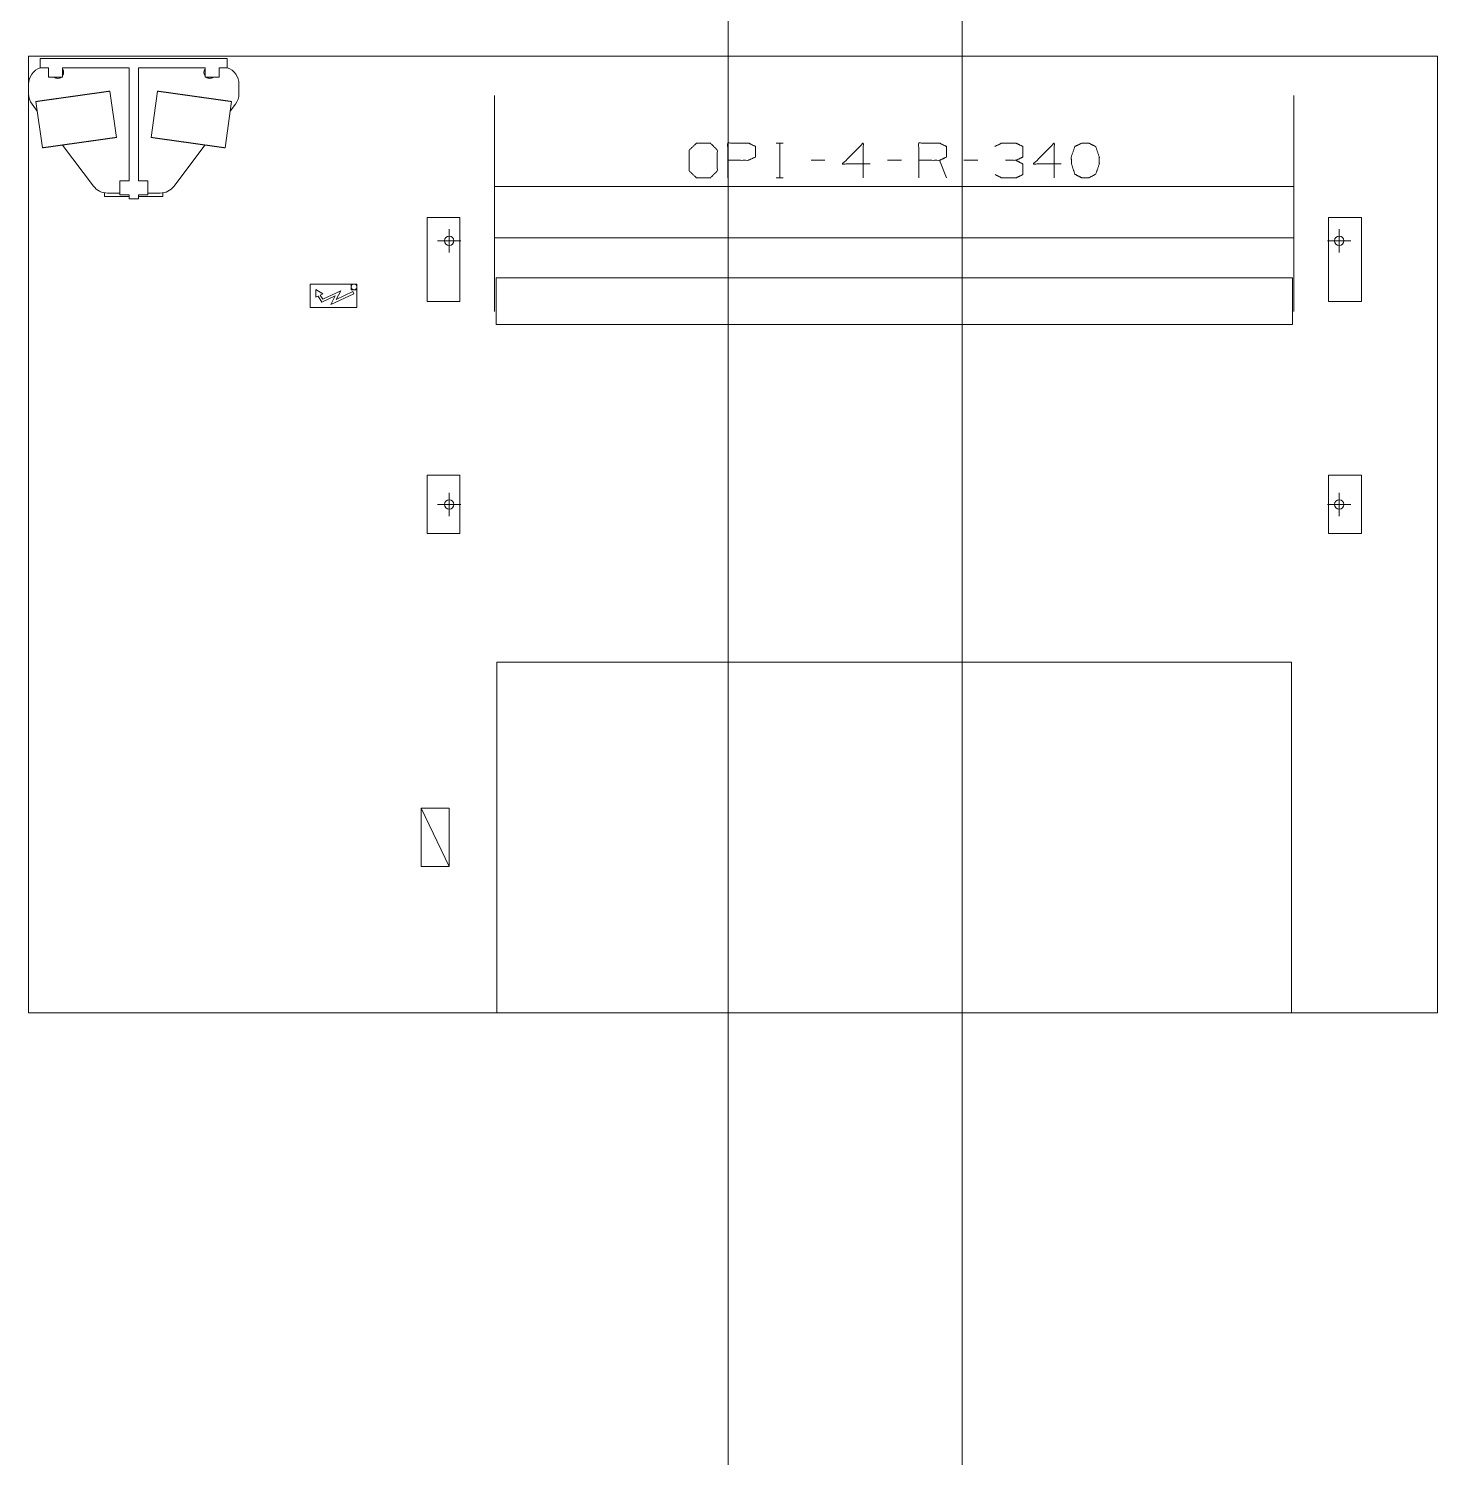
# Model space of a CAD drawing. Header units: millimetres. Extents: x 3056 to 110866, y 16649 to 58349.
# Drawn here: x 31762 to 37790, y 37446 to 43560 of the extents above; entities that cross this region are included whole.
import ezdxf

# ---------------------------------------------------------------- set-up
doc = ezdxf.new("R2010")
doc.units = ezdxf.units.MM
doc.layers.add('1', color=7, linetype='Continuous', true_color=0xffffff)

msp = doc.modelspace()

# ---------------------------------------------------------------- linework, layer by layer
at = {"layer": '1', "color": 143, "linetype": 'Continuous', "lineweight": 13}
for p, q in [((35756.5, 17862.6), (35756.5, 54613.3)), ((34756.5, 52663.3), (34756.5, 17862.6))]:
    msp.add_line(p, q, dxfattribs=at)
at = {"layer": '1', "color": 4, "linetype": 'Continuous', "lineweight": 13}
for p, q in [((31762.5, 39349.3), (31762.5, 43442.3)), ((31762.5, 39349.3), (31762.5, 43442.3)), ((31762.5, 43442.3), (37790.5, 43442.3)), ((31762.5, 43442.3), (37790.5, 43442.3)), ((32612.5, 43432.3), (31812.5, 43432.3)), ((31812.5, 43432.3), (31812.5, 43392.3)), ((32612.5, 43432.3), (32612.5, 43392.3)), ((37790.5, 43442.3), (37790.5, 39349.3)), ((37790.5, 43442.3), (37790.5, 39349.3)), ((31812.5, 43392.3), (31847.5, 43392.3)), ((31847.5, 43392.3), (31847.5, 43352.3)), ((31907.5, 43352.3), (31847.5, 43352.3)), ((31907.5, 43392.3), (32192.5, 43392.3)), ((31907.5, 43392.3), (31907.5, 43352.3)), ((32192.5, 43392.3), (32192.5, 42909.3)), ((32232.5, 43392.3), (32517.5, 43392.3)), ((32232.5, 43392.3), (32232.5, 42909.3)), ((32517.5, 43392.3), (32517.5, 43352.3)), ((32577.5, 43352.3), (32517.5, 43352.3)), ((32577.5, 43392.3), (32612.5, 43392.3)), ((32577.5, 43392.3), (32577.5, 43352.3)), ((32138.6, 43094.5), (32110.7, 43292.6)), ((32314.2, 43292.6), (32286.4, 43094.5)), ((32662.5, 43322.3), (32662.5, 43281.3)), ((31777.5, 43236.3), (31799.7, 43206.7)), ((31793.8, 43248.1), (31821.7, 43050)), ((32603.3, 43050), (32631.1, 43248.1)), ((32625.3, 43206.7), (32647.5, 43236.3)), ((31908.1, 43062.1), (32040, 42886.3)), ((32385, 42886.3), (32516.9, 43062.1)), ((34961.3, 43070), (34991, 43070)), ((34976.9, 43070), (34976.9, 42921.5)), ((35170.1, 42996.5), (35110.7, 42996.5)), ((35496.9, 42996.5), (35437.6, 42996.5)), ((35690.1, 42921.5), (35660.4, 42996.5)), ((35823.8, 42996.5), (35764.4, 42996.5)), ((34961.3, 42921.5), (34991, 42921.5)), ((32192.5, 42909.3), (32152.5, 42909.3)), ((32152.5, 42909.3), (32152.5, 42849.3)), ((32232.5, 42909.3), (32272.5, 42909.3)), ((32272.5, 42909.3), (32272.5, 42849.3)), ((37176.4, 42884), (33756.5, 42884)), ((32087.5, 42857.3), (32087.5, 42841.3)), ((32087.5, 42841.3), (32192.5, 42841.3)), ((32152.5, 42856.3), (32100, 42856.3)), ((32192.5, 42849.3), (32152.5, 42849.3)), ((32192.5, 42849.3), (32192.5, 42831.3)), ((32232.5, 42831.3), (32192.5, 42831.3)), ((32232.5, 42849.3), (32232.5, 42831.3)), ((32232.5, 42849.3), (32272.5, 42849.3)), ((32232.5, 42841.3), (32337.5, 42841.3)), ((32325, 42856.3), (32272.5, 42856.3)), ((32337.5, 42857.3), (32337.5, 42841.3)), ((33467.5, 42392.3), (33467.5, 42752.3)), ((33467.5, 42752.3), (33608, 42752.3)), ((33608, 42752.3), (33608, 42392.3)), ((37325, 42392.3), (37325, 42752.3)), ((37325, 42752.3), (37465, 42752.3)), ((37465, 42752.3), (37465, 42392.3)), ((33562.5, 42702.3), (33562.5, 42602.3)), ((37370.5, 42702.3), (37370.5, 42602.3)), ((33512.5, 42652.3), (33612.5, 42652.3)), ((33756.5, 42664.9), (37176.4, 42664.9)), ((37320.5, 42652.3), (37420.5, 42652.3)), ((33762.5, 42294.3), (33762.5, 42494.3)), ((33762.5, 42494.3), (37170.5, 42494.3)), ((37170.5, 42494.3), (37170.5, 42294.3)), ((32967.5, 42467.3), (33167.5, 42467.3)), ((32967.5, 42367.3), (32967.5, 42467.3)), ((33021.6, 42425.1), (32990.9, 42444.3)), ((32990.9, 42410.8), (32990.9, 42444.3)), ((33020.9, 42401.9), (33097.8, 42438)), ((33078.4, 42401.4), (33097.8, 42438)), ((33149.6, 42434.8), (33078.4, 42401.4)), ((33142.5, 42442.3), (33142.5, 42467.3)), ((33167.5, 42442.3), (33142.5, 42442.3)), ((33154.3, 42425.9), (33149.6, 42434.8)), ((33167.5, 42467.3), (33167.5, 42367.3)), ((32990.9, 42410.8), (33001.5, 42415.8)), ((33016.8, 42389), (33001.5, 42415.8)), ((33010.6, 42420), (33021.6, 42425.1)), ((33020.9, 42401.9), (33010.6, 42420)), ((33074.9, 42416.2), (33016.8, 42389)), ((33154.3, 42425.9), (33055.5, 42379.6)), ((33055.5, 42379.6), (33074.9, 42416.2)), ((33608, 42392.3), (33467.5, 42392.3)), ((37465, 42392.3), (37325, 42392.3)), ((33167.5, 42367.3), (32967.5, 42367.3)), ((37170.5, 42294.3), (33762.5, 42294.3)), ((33467.5, 41649.3), (33608, 41649.3)), ((33467.5, 41399.3), (33467.5, 41649.3)), ((33608, 41649.3), (33608, 41399.3)), ((37325, 41399.3), (37325, 41649.3)), ((37325, 41649.3), (37465, 41649.3)), ((37465, 41649.3), (37465, 41399.3)), ((33512.5, 41524.3), (33612.5, 41524.3)), ((33562.5, 41574.3), (33562.5, 41474.3)), ((37320.5, 41524.3), (37420.5, 41524.3)), ((37370.5, 41574.3), (37370.5, 41474.3)), ((33608, 41399.3), (33467.5, 41399.3)), ((37465, 41399.3), (37325, 41399.3)), ((37166.5, 40849.3), (33766.5, 40849.3)), ((33442.5, 40224.3), (33562.5, 39974.3)), ((33442.5, 40224.3), (33562.5, 40224.3)), ((33442.5, 39974.3), (33442.5, 40224.3)), ((33562.5, 40224.3), (33562.5, 39974.3)), ((33562.5, 39974.3), (33442.5, 39974.3)), ((37790.5, 39349.3), (31762.5, 39349.3)), ((37790.5, 39349.3), (31762.5, 39349.3))]:
    msp.add_line(p, q, dxfattribs=at)
for centre, radius in [((33562.5, 42652.3), 20), ((37370.5, 42652.3), 20), ((33155, 42454.8), 12.5), ((33562.5, 41524.3), 20), ((37370.5, 41524.3), 20)]:
    msp.add_circle(centre, radius, dxfattribs=at)
for centre, radius, start, end in [((31837.5, 43322.3), 75, 109.47234, 180), ((31887.5, 43372.3), 25, 233.12812, 270), ((31887.5, 43372.3), 25, 270, 306.87188), ((31887.5, 43372.3), 25, 323.13375, 36.87188), ((32537.5, 43372.3), 25, 143.12812, 216.86625), ((32537.5, 43372.3), 25, 233.12812, 270), ((32537.5, 43372.3), 25, 270, 306.87188), ((32587.5, 43322.3), 75, 0, 70.52766), ((31837.5, 43281.3), 75, 180, 216.8699), ((32587.5, 43281.3), 75, 323.1301, 0), ((32100, 42931.3), 75, 216.8699, 270), ((32325, 42931.3), 75, 270, 323.1301)]:
    msp.add_arc(centre, radius, start, end, dxfattribs=at)
for points, knots in [([(32110.7, 43292.6), (32110.7, 43292.6), (32110.6, 43292.6), (32110.5, 43292.6), (32110.3, 43292.5), (32109.8, 43292.5), (32109.5, 43292.4), (32109.1, 43292.4), (32108.2, 43292.2), (32107.1, 43292.1), (32106.5, 43292), (32105.8, 43291.9), (32104.3, 43291.7), (32103.5, 43291.6), (32101.7, 43291.3), (32099.7, 43291), (32098.7, 43290.9), (32096.4, 43290.6), (32095.2, 43290.4), (32094, 43290.2), (32091.4, 43289.9), (32088.6, 43289.5), (32085.6, 43289.1), (32084, 43288.8), (32082.4, 43288.6), (32079.1, 43288.2), (32075.7, 43287.7), (32073.8, 43287.4), (32072, 43287.2), (32068.3, 43286.6), (32066.3, 43286.3), (32064.3, 43286.1), (32060.3, 43285.5), (32056, 43284.9), (32051.7, 43284.3), (32047.2, 43283.7), (32045, 43283.3), (32042.7, 43283), (32038, 43282.4), (32033.1, 43281.7), (32030.7, 43281.3), (32028.2, 43281), (32023.2, 43280.3), (32020.7, 43279.9), (32018.1, 43279.6), (32015.5, 43279.2), (32012.9, 43278.8), (32007.7, 43278.1), (32005, 43277.7), (32002.3, 43277.4), (31999.6, 43277), (31996.9, 43276.6), (31991.5, 43275.8), (31986, 43275.1), (31983.2, 43274.7), (31980.4, 43274.3), (31974.8, 43273.5), (31972, 43273.1), (31966.4, 43272.3), (31963.6, 43271.9), (31957.9, 43271.1), (31952.3, 43270.3), (31949.5, 43269.9), (31946.6, 43269.5), (31941, 43268.7), (31938.2, 43268.3), (31935.4, 43267.9), (31929.7, 43267.2), (31927, 43266.8), (31924.2, 43266.4), (31918.6, 43265.6), (31915.9, 43265.2), (31910.4, 43264.4), (31907.7, 43264.1), (31905, 43263.7), (31899.6, 43262.9), (31896.9, 43262.5), (31894.3, 43262.2), (31889.1, 43261.4), (31886.5, 43261.1), (31883.9, 43260.7), (31881.4, 43260.4), (31878.9, 43260), (31873.9, 43259.3), (31869, 43258.6), (31866.6, 43258.3), (31861.9, 43257.6), (31857.3, 43257), (31855.1, 43256.7), (31850.7, 43256.1), (31848.5, 43255.7), (31846.4, 43255.4), (31844.3, 43255.2), (31840.3, 43254.6), (31838.3, 43254.3), (31834.4, 43253.8), (31832.6, 43253.5), (31828.9, 43253), (31827.2, 43252.7), (31823.8, 43252.3), (31822.1, 43252), (31820.6, 43251.8), (31819, 43251.6), (31816, 43251.2), (31814.6, 43251), (31813.2, 43250.8), (31811.9, 43250.6), (31810.6, 43250.4), (31809.4, 43250.2), (31807, 43249.9), (31805.9, 43249.8), (31803.8, 43249.5), (31802, 43249.2), (31801.1, 43249.1), (31800.3, 43249), (31798.8, 43248.8), (31798.1, 43248.7), (31797.5, 43248.6), (31796.9, 43248.5), (31796.4, 43248.4), (31795.5, 43248.3), (31795.1, 43248.2), (31794.8, 43248.2), (31794.5, 43248.2), (31794.3, 43248.1), (31794, 43248.1), (31793.9, 43248.1), (31793.8, 43248.1)], [0, 0, 0.000159, 0.000317, 0.000802, 0.001278, 0.002864, 0.003983, 0.005094, 0.007949, 0.01143, 0.013485, 0.01553, 0.020256, 0.02292, 0.028556, 0.034793, 0.038066, 0.045188, 0.049037, 0.052894, 0.061161, 0.069994, 0.079379, 0.084339, 0.08929, 0.099735, 0.110681, 0.116408, 0.122128, 0.134059, 0.140255, 0.14645, 0.159291, 0.172576, 0.186268, 0.200363, 0.207602, 0.21484, 0.229686, 0.244866, 0.252622, 0.260379, 0.276193, 0.284242, 0.292299, 0.300481, 0.308663, 0.325271, 0.333687, 0.342103, 0.35062, 0.359136, 0.376353, 0.393719, 0.402471, 0.411229, 0.428845, 0.437697, 0.455447, 0.464331, 0.482158, 0.5, 0.508925, 0.517852, 0.53567, 0.544561, 0.553454, 0.571163, 0.579971, 0.588781, 0.606281, 0.614972, 0.632265, 0.640864, 0.649389, 0.666322, 0.674738, 0.683037, 0.699528, 0.70771, 0.715759, 0.723807, 0.731715, 0.747378, 0.762734, 0.770322, 0.78516, 0.799638, 0.806685, 0.820586, 0.827434, 0.834071, 0.840709, 0.853558, 0.859754, 0.871911, 0.877873, 0.889319, 0.894797, 0.905493, 0.91071, 0.915671, 0.92063, 0.930006, 0.934424, 0.93884, 0.942982, 0.947114, 0.950964, 0.958378, 0.961944, 0.968473, 0.974418, 0.977081, 0.979744, 0.98447, 0.986525, 0.988578, 0.990314, 0.99206, 0.994916, 0.996025, 0.997136, 0.99793, 0.998731, 0.999683, 0.999842, 1, 1]), ([(32631.1, 43248.1), (32631, 43248.1), (32631, 43248.1), (32630.7, 43248.1), (32630.4, 43248.2), (32630.2, 43248.2), (32629.8, 43248.2), (32629.5, 43248.3), (32628.6, 43248.4), (32628, 43248.5), (32627.5, 43248.6), (32626.8, 43248.7), (32626.2, 43248.8), (32624.7, 43249), (32623.8, 43249.1), (32623, 43249.2), (32621.1, 43249.5), (32620.1, 43249.6), (32617.9, 43249.9), (32615.6, 43250.2), (32614.3, 43250.4), (32613, 43250.6), (32611.7, 43250.8), (32610.3, 43251), (32608.9, 43251.2), (32605.9, 43251.6), (32604.4, 43251.8), (32602.8, 43252), (32601.1, 43252.3), (32597.8, 43252.7), (32596, 43253), (32592.4, 43253.5), (32590.5, 43253.8), (32586.6, 43254.3), (32584.7, 43254.6), (32580.6, 43255.2), (32578.5, 43255.4), (32576.4, 43255.7), (32574.2, 43256.1), (32569.8, 43256.7), (32567.6, 43257), (32563, 43257.6), (32558.3, 43258.3), (32555.9, 43258.6), (32551, 43259.3), (32546.1, 43260), (32543.6, 43260.4), (32541, 43260.7), (32538.5, 43261.1), (32535.9, 43261.4), (32530.6, 43262.2), (32528, 43262.5), (32525.4, 43262.9), (32520, 43263.7), (32517.3, 43264.1), (32514.6, 43264.4), (32509.1, 43265.2), (32506.3, 43265.6), (32500.8, 43266.4), (32498, 43266.8), (32495.2, 43267.2), (32489.6, 43267.9), (32486.8, 43268.3), (32483.9, 43268.7), (32478.3, 43269.5), (32475.5, 43269.9), (32469.8, 43270.7), (32467, 43271.1), (32461.3, 43271.9), (32458.5, 43272.3), (32452.9, 43273.1), (32450.1, 43273.5), (32444.5, 43274.3), (32441.7, 43274.7), (32439, 43275.1), (32433.5, 43275.8), (32428, 43276.6), (32425.3, 43277), (32422.6, 43277.4), (32419.9, 43277.7), (32417.3, 43278.1), (32412, 43278.8), (32409.4, 43279.2), (32406.8, 43279.6), (32404.3, 43279.9), (32401.7, 43280.3), (32396.7, 43281), (32394.3, 43281.3), (32391.8, 43281.7), (32387, 43282.4), (32382.3, 43283), (32380, 43283.3), (32377.7, 43283.7), (32373.2, 43284.3), (32368.9, 43284.9), (32364.7, 43285.5), (32360.6, 43286.1), (32358.6, 43286.3), (32356.7, 43286.6), (32352.9, 43287.2), (32351.1, 43287.4), (32349.3, 43287.7), (32345.8, 43288.2), (32342.5, 43288.6), (32340.9, 43288.8), (32339.4, 43289.1), (32336.4, 43289.5), (32333.6, 43289.9), (32331, 43290.2), (32329.7, 43290.4), (32328.5, 43290.6), (32326.3, 43290.9), (32325.2, 43291), (32323.3, 43291.3), (32322.3, 43291.5), (32320.6, 43291.7), (32319.1, 43291.9), (32318.5, 43292), (32317.8, 43292.1), (32316.7, 43292.2), (32315.8, 43292.4), (32315.1, 43292.5), (32314.9, 43292.5), (32314.6, 43292.5), (32314.5, 43292.6), (32314.3, 43292.6), (32314.3, 43292.6), (32314.2, 43292.6)], [0, 0, 0.000158, 0.000317, 0.001269, 0.00207, 0.002864, 0.003975, 0.005084, 0.00794, 0.009686, 0.011422, 0.013475, 0.01553, 0.020248, 0.022919, 0.025582, 0.031519, 0.034792, 0.041622, 0.049036, 0.052886, 0.057018, 0.06116, 0.065576, 0.069994, 0.07937, 0.084329, 0.08929, 0.094507, 0.105203, 0.110673, 0.122119, 0.128089, 0.140246, 0.146442, 0.159291, 0.165929, 0.172566, 0.179414, 0.193306, 0.200354, 0.214832, 0.229678, 0.237266, 0.252614, 0.268276, 0.276193, 0.284241, 0.29229, 0.300472, 0.316963, 0.325262, 0.333678, 0.350611, 0.359128, 0.367735, 0.385028, 0.393711, 0.411219, 0.420029, 0.428837, 0.446546, 0.455439, 0.46433, 0.482148, 0.491075, 0.508917, 0.517842, 0.535669, 0.544553, 0.562295, 0.571155, 0.588771, 0.597529, 0.606281, 0.623647, 0.640864, 0.64938, 0.657897, 0.666313, 0.674729, 0.691337, 0.699519, 0.707701, 0.715758, 0.723807, 0.739621, 0.747378, 0.755134, 0.770314, 0.78516, 0.792398, 0.799637, 0.813732, 0.827424, 0.840709, 0.85355, 0.859745, 0.865941, 0.877872, 0.883592, 0.889319, 0.900265, 0.910702, 0.915661, 0.920621, 0.930006, 0.938831, 0.947106, 0.950963, 0.954812, 0.961934, 0.965207, 0.971436, 0.974408, 0.979744, 0.984462, 0.986515, 0.98857, 0.992051, 0.994906, 0.997128, 0.997929, 0.998722, 0.999198, 0.999675, 0.999833, 1, 1]), ([(33756.5, 43274.5), (33756.5, 43274.4), (33756.5, 43274.1), (33756.5, 43273.8), (33756.5, 43273.2), (33756.5, 43272.4), (33756.5, 43271.4), (33756.5, 43270.2), (33756.5, 43268.7), (33756.5, 43267.1), (33756.5, 43265.3), (33756.5, 43263.3), (33756.5, 43261.1), (33756.5, 43258.6), (33756.5, 43256), (33756.5, 43253.2), (33756.5, 43250.2), (33756.5, 43247), (33756.5, 43243.6), (33756.5, 43240), (33756.5, 43236.2), (33756.5, 43232.3), (33756.5, 43228.1), (33756.5, 43223.8), (33756.5, 43219.3), (33756.5, 43214.6), (33756.5, 43209.7), (33756.5, 43204.6), (33756.5, 43199.4), (33756.5, 43194), (33756.5, 43188.4), (33756.5, 43182.7), (33756.5, 43176.8), (33756.5, 43170.7), (33756.5, 43164.5), (33756.5, 43158.1), (33756.5, 43151.5), (33756.5, 43144.8), (33756.5, 43141.4), (33756.5, 43134.5), (33756.5, 43127.4), (33756.5, 43120.2), (33756.5, 43112.8), (33756.5, 43105.3), (33756.5, 43097.7), (33756.5, 43089.9), (33756.5, 43082), (33756.5, 43078), (33756.5, 43069.9), (33756.5, 43061.7), (33756.5, 43053.4), (33756.5, 43045), (33756.5, 43040.7), (33756.5, 43032.1), (33756.5, 43023.4), (33756.5, 43014.6), (33756.5, 43005.7), (33756.5, 42996.7), (33756.5, 42987.7), (33756.5, 42978.5), (33756.5, 42969.2), (33756.5, 42959.9), (33756.5, 42950.5), (33756.5, 42941), (33756.5, 42931.5), (33756.5, 42921.8), (33756.5, 42912.2), (33756.5, 42902.4), (33756.5, 42892.7), (33756.5, 42882.8), (33756.5, 42873), (33756.5, 42863), (33756.5, 42853.1), (33756.5, 42848.1), (33756.5, 42838.1), (33756.5, 42833.1), (33756.5, 42823.1), (33756.5, 42813), (33756.5, 42802.9), (33756.5, 42792.9), (33756.5, 42782.8), (33756.5, 42772.7), (33756.5, 42762.6), (33756.5, 42752.5), (33756.5, 42742.4), (33756.5, 42732.4), (33756.5, 42722.3), (33756.5, 42712.3), (33756.5, 42702.3), (33756.5, 42692.3), (33756.5, 42682.4), (33756.5, 42672.5), (33756.5, 42662.6), (33756.5, 42652.8), (33756.5, 42643), (33756.5, 42633.3), (33756.5, 42623.7), (33756.5, 42614.1), (33756.5, 42604.6), (33756.5, 42595.1), (33756.5, 42585.7), (33756.5, 42576.4), (33756.5, 42567.2), (33756.5, 42562.6), (33756.5, 42553.5), (33756.5, 42544.5), (33756.5, 42535.6), (33756.5, 42526.8), (33756.5, 42518.1), (33756.5, 42509.5), (33756.5, 42501), (33756.5, 42492.6), (33756.5, 42484.3), (33756.5, 42476.1), (33756.5, 42468.1), (33756.5, 42460.2), (33756.5, 42452.4), (33756.5, 42444.7), (33756.5, 42437.2), (33756.5, 42429.8), (33756.5, 42422.6), (33756.5, 42415.5), (33756.5, 42408.6), (33756.5, 42401.8), (33756.5, 42395.1), (33756.5, 42388.6), (33756.5, 42382.3), (33756.5, 42376.1), (33756.5, 42370.1), (33756.5, 42364.2), (33756.5, 42358.5), (33756.5, 42353), (33756.5, 42350.3)], [0, 0, 0.000109, 0.000441, 0.000716, 0.001377, 0.002256, 0.003358, 0.004678, 0.006215, 0.00797, 0.009943, 0.012133, 0.014538, 0.017157, 0.019989, 0.023032, 0.02629, 0.029754, 0.03343, 0.037309, 0.041395, 0.045686, 0.050175, 0.054868, 0.059758, 0.064842, 0.070121, 0.075592, 0.081255, 0.087104, 0.093136, 0.099352, 0.105747, 0.112321, 0.119068, 0.125988, 0.133077, 0.140331, 0.143999, 0.151497, 0.159155, 0.166968, 0.174935, 0.183049, 0.191308, 0.199711, 0.208254, 0.212594, 0.221337, 0.230212, 0.23921, 0.248335, 0.252927, 0.262228, 0.271644, 0.281169, 0.2908, 0.300531, 0.310362, 0.320288, 0.330302, 0.340403, 0.350583, 0.360844, 0.371176, 0.38158, 0.392047, 0.402574, 0.413158, 0.423794, 0.434478, 0.445205, 0.455973, 0.461375, 0.472191, 0.477605, 0.488464, 0.499343, 0.510239, 0.521147, 0.532063, 0.542982, 0.553901, 0.564815, 0.57572, 0.58661, 0.597484, 0.608331, 0.619153, 0.62994, 0.640693, 0.651406, 0.662074, 0.672692, 0.683256, 0.693763, 0.704207, 0.714585, 0.724894, 0.735126, 0.745278, 0.75535, 0.76533, 0.770277, 0.78012, 0.789868, 0.799513, 0.809053, 0.81848, 0.827799, 0.837, 0.846079, 0.855034, 0.863863, 0.872558, 0.881121, 0.88954, 0.897823, 0.905956, 0.913944, 0.921777, 0.929458, 0.936979, 0.944339, 0.951534, 0.958562, 0.965419, 0.972104, 0.978614, 0.984947, 0.991096, 0.997063, 1, 1]), ([(37176.5, 42774.5), (37176.5, 42784.7), (37176.5, 42794.9), (37176.5, 42805.1), (37176.5, 42815.2), (37176.5, 42825.4), (37176.5, 42835.5), (37176.5, 42845.7), (37176.5, 42855.7), (37176.5, 42865.8), (37176.5, 42875.8), (37176.5, 42885.8), (37176.5, 42895.7), (37176.5, 42905.5), (37176.5, 42915.4), (37176.5, 42925.1), (37176.5, 42930), (37176.5, 42939.6), (37176.5, 42949.2), (37176.5, 42958.7), (37176.5, 42968.2), (37176.5, 42977.5), (37176.5, 42982.2), (37176.5, 42991.4), (37176.5, 43000.6), (37176.5, 43009.6), (37176.5, 43018.6), (37176.5, 43027.4), (37176.5, 43036.2), (37176.5, 43044.8), (37176.5, 43053.3), (37176.5, 43061.7), (37176.5, 43070), (37176.5, 43078.2), (37176.5, 43086.2), (37176.5, 43094.1), (37176.5, 43101.9), (37176.5, 43109.6), (37176.5, 43117.1), (37176.5, 43124.4), (37176.5, 43131.6), (37176.5, 43135.2), (37176.5, 43142.2), (37176.5, 43149), (37176.5, 43155.7), (37176.5, 43162.2), (37176.5, 43168.5), (37176.5, 43174.7), (37176.5, 43180.8), (37176.5, 43186.6), (37176.5, 43192.3), (37176.5, 43197.8), (37176.5, 43203.2), (37176.5, 43208.3), (37176.5, 43213.3), (37176.5, 43218.1), (37176.5, 43222.7), (37176.5, 43227.1), (37176.5, 43231.4), (37176.5, 43235.4), (37176.5, 43239.3), (37176.5, 43242.9), (37176.5, 43246.4), (37176.5, 43249.7), (37176.5, 43252.8), (37176.5, 43255.6), (37176.5, 43257), (37176.5, 43259.6), (37176.5, 43262), (37176.5, 43264.1), (37176.5, 43266.1), (37176.5, 43267.8), (37176.5, 43269.4), (37176.5, 43270.1), (37176.5, 43271.3), (37176.5, 43272.4), (37176.5, 43273.2), (37176.5, 43273.8), (37176.5, 43274.2), (37176.5, 43274.4), (37176.5, 43274.5)], [0, 0, 0.020399, 0.040788, 0.061161, 0.081508, 0.101822, 0.122095, 0.142314, 0.162476, 0.182568, 0.202587, 0.22252, 0.242359, 0.262102, 0.281734, 0.301245, 0.310939, 0.330259, 0.349446, 0.368486, 0.387372, 0.406094, 0.415413, 0.433886, 0.452174, 0.470271, 0.488178, 0.505879, 0.523368, 0.54064, 0.55769, 0.574507, 0.59108, 0.60741, 0.623492, 0.639309, 0.654861, 0.670143, 0.68514, 0.699856, 0.714281, 0.721346, 0.735321, 0.748995, 0.762351, 0.775389, 0.788111, 0.800498, 0.812558, 0.824274, 0.835651, 0.846679, 0.857358, 0.867676, 0.877635, 0.887229, 0.896452, 0.9053, 0.913777, 0.921868, 0.929578, 0.936902, 0.943834, 0.950375, 0.956518, 0.962265, 0.965043, 0.970187, 0.974928, 0.979267, 0.983194, 0.986713, 0.989824, 0.991168, 0.993661, 0.99574, 0.997402, 0.998651, 0.999481, 0.999794, 1, 1]), ([(32138.6, 43094.5), (32138.5, 43094.5), (32138.5, 43094.5), (32138.3, 43094.5), (32138.2, 43094.5), (32137.9, 43094.4), (32137.7, 43094.4), (32137.3, 43094.4), (32137, 43094.3), (32136.1, 43094.2), (32134.9, 43094), (32134.3, 43093.9), (32133.6, 43093.9), (32132.2, 43093.6), (32131.3, 43093.5), (32129.5, 43093.3), (32127.5, 43093), (32126.5, 43092.8), (32124.3, 43092.5), (32123, 43092.4), (32120.5, 43092), (32119.2, 43091.8), (32117.8, 43091.6), (32116.4, 43091.4), (32113.4, 43091), (32111.8, 43090.8), (32110.3, 43090.6), (32108.6, 43090.3), (32105.2, 43089.9), (32101.7, 43089.4), (32099.9, 43089.1), (32096.1, 43088.6), (32094.1, 43088.3), (32092.2, 43088), (32088.1, 43087.4), (32083.9, 43086.9), (32079.5, 43086.2), (32075.1, 43085.6), (32072.8, 43085.3), (32068.1, 43084.6), (32063.4, 43084), (32061, 43083.6), (32058.5, 43083.3), (32056.1, 43082.9), (32051, 43082.2), (32048.5, 43081.9), (32043.4, 43081.2), (32040.8, 43080.8), (32035.5, 43080.1), (32032.8, 43079.7), (32030.2, 43079.3), (32027.5, 43078.9), (32024.8, 43078.5), (32019.3, 43077.8), (32013.8, 43077), (32011, 43076.6), (32005.5, 43075.8), (32002.7, 43075.4), (31997.1, 43074.7), (31991.4, 43073.9), (31988.6, 43073.5), (31983, 43072.7), (31977.3, 43071.9), (31974.5, 43071.5), (31968.8, 43070.7), (31966, 43070.3), (31963.2, 43069.9), (31957.6, 43069.1), (31952, 43068.3), (31949.2, 43067.9), (31943.7, 43067.2), (31940.9, 43066.8), (31935.5, 43066), (31932.8, 43065.6), (31927.4, 43064.9), (31924.8, 43064.5), (31919.5, 43063.8), (31916.9, 43063.4), (31914.3, 43063), (31911.8, 43062.7), (31909.2, 43062.3), (31906.7, 43062), (31901.7, 43061.3), (31899.3, 43060.9), (31896.9, 43060.6), (31892.1, 43059.9), (31889.8, 43059.6), (31885.2, 43058.9), (31882.9, 43058.6), (31880.7, 43058.3), (31878.5, 43058), (31876.4, 43057.7), (31874.3, 43057.4), (31872.2, 43057.1), (31868.1, 43056.5), (31866.1, 43056.3), (31862.3, 43055.7), (31860.4, 43055.4), (31856.8, 43054.9), (31855, 43054.7), (31851.6, 43054.2), (31850, 43054), (31848.4, 43053.8), (31846.8, 43053.5), (31843.9, 43053.1), (31842.5, 43052.9), (31841.1, 43052.7), (31839.8, 43052.5), (31838.4, 43052.4), (31836, 43052), (31833.7, 43051.7), (31831.7, 43051.4), (31830.7, 43051.3), (31828.9, 43051), (31828.1, 43050.9), (31826.6, 43050.7), (31826, 43050.6), (31825.3, 43050.5), (31824.8, 43050.4), (31824.2, 43050.4), (31823.3, 43050.2), (31822.9, 43050.2), (31822.6, 43050.1), (31822.3, 43050.1), (31822.1, 43050.1), (31821.9, 43050), (31821.8, 43050), (31821.7, 43050), (31821.7, 43050)], [0, 0, 0.000159, 0.000317, 0.000801, 0.001277, 0.002071, 0.002864, 0.003983, 0.005094, 0.007949, 0.01143, 0.013485, 0.01553, 0.020256, 0.02292, 0.028556, 0.034793, 0.038066, 0.045188, 0.049036, 0.057027, 0.06116, 0.065577, 0.069994, 0.079378, 0.08433, 0.08929, 0.094508, 0.105204, 0.1164, 0.122128, 0.134051, 0.140255, 0.14645, 0.159291, 0.172567, 0.186268, 0.200363, 0.207601, 0.222263, 0.237276, 0.244866, 0.252622, 0.260379, 0.276193, 0.284241, 0.300473, 0.308655, 0.325271, 0.333687, 0.342103, 0.35062, 0.359136, 0.376345, 0.393719, 0.402471, 0.420037, 0.428845, 0.446555, 0.464331, 0.47324, 0.491075, 0.508925, 0.517844, 0.53567, 0.544561, 0.553445, 0.571155, 0.58878, 0.597531, 0.614972, 0.623655, 0.640864, 0.649381, 0.666314, 0.674729, 0.691345, 0.699528, 0.70771, 0.715759, 0.723807, 0.731715, 0.747378, 0.755135, 0.762724, 0.777745, 0.78516, 0.799638, 0.806684, 0.813732, 0.820586, 0.827434, 0.834071, 0.840709, 0.85355, 0.859754, 0.871911, 0.877873, 0.889319, 0.894797, 0.905493, 0.91071, 0.915671, 0.92063, 0.930006, 0.934424, 0.93884, 0.942974, 0.947114, 0.954813, 0.961944, 0.968473, 0.971445, 0.977081, 0.979744, 0.98447, 0.986524, 0.98857, 0.990314, 0.99206, 0.994907, 0.996025, 0.997136, 0.99793, 0.998723, 0.999207, 0.999683, 0.999842, 1, 1]), ([(32603.3, 43050), (32603.2, 43050), (32603.2, 43050), (32602.9, 43050.1), (32602.6, 43050.1), (32602.3, 43050.1), (32602, 43050.2), (32601.6, 43050.2), (32600.7, 43050.4), (32600.2, 43050.4), (32599.6, 43050.5), (32599, 43050.6), (32598.3, 43050.7), (32596.8, 43050.9), (32596, 43051), (32595.1, 43051.1), (32593.3, 43051.4), (32591.2, 43051.7), (32590.1, 43051.9), (32587.7, 43052.2), (32586.5, 43052.4), (32585.2, 43052.5), (32583.9, 43052.7), (32582.5, 43052.9), (32581.1, 43053.1), (32578.1, 43053.5), (32576.5, 43053.8), (32575, 43054), (32573.3, 43054.2), (32569.9, 43054.7), (32568.2, 43054.9), (32564.6, 43055.4), (32562.7, 43055.7), (32558.8, 43056.3), (32556.9, 43056.5), (32552.8, 43057.1), (32550.7, 43057.4), (32548.6, 43057.7), (32546.4, 43058), (32542, 43058.6), (32539.8, 43058.9), (32535.2, 43059.6), (32530.5, 43060.2), (32528.1, 43060.6), (32525.7, 43060.9), (32523.2, 43061.3), (32518.2, 43062), (32515.7, 43062.3), (32513.2, 43062.7), (32510.6, 43063), (32508, 43063.4), (32502.8, 43064.1), (32500.2, 43064.5), (32497.5, 43064.9), (32494.9, 43065.2), (32492.1, 43065.6), (32489.5, 43066), (32484, 43066.8), (32481.2, 43067.2), (32475.7, 43067.9), (32472.9, 43068.3), (32467.4, 43069.1), (32461.8, 43069.9), (32458.9, 43070.3), (32456.1, 43070.7), (32450.5, 43071.5), (32447.6, 43071.9), (32442, 43072.7), (32436.3, 43073.5), (32433.5, 43073.9), (32427.9, 43074.7), (32422.3, 43075.4), (32416.7, 43076.2), (32413.9, 43076.6), (32411.1, 43077), (32405.6, 43077.8), (32400.2, 43078.5), (32397.5, 43078.9), (32394.8, 43079.3), (32392.1, 43079.7), (32389.4, 43080.1), (32384.2, 43080.8), (32381.6, 43081.2), (32376.4, 43081.9), (32373.9, 43082.2), (32368.9, 43082.9), (32366.4, 43083.3), (32364, 43083.6), (32359.2, 43084.3), (32354.4, 43085), (32352.2, 43085.3), (32349.9, 43085.6), (32345.4, 43086.2), (32341.1, 43086.9), (32336.8, 43087.4), (32332.8, 43088), (32330.8, 43088.3), (32328.9, 43088.6), (32325.1, 43089.1), (32323.3, 43089.4), (32319.7, 43089.9), (32316.3, 43090.3), (32314.7, 43090.6), (32313.1, 43090.8), (32311.5, 43091), (32308.5, 43091.4), (32307.2, 43091.6), (32305.8, 43091.8), (32304.4, 43092), (32301.9, 43092.4), (32300.7, 43092.5), (32298.4, 43092.8), (32297.4, 43093), (32295.4, 43093.3), (32293.6, 43093.5), (32292.8, 43093.6), (32291.3, 43093.9), (32290.6, 43093.9), (32290, 43094), (32288.9, 43094.2), (32288, 43094.3), (32287.6, 43094.4), (32287.3, 43094.4), (32287, 43094.4), (32286.8, 43094.5), (32286.6, 43094.5), (32286.5, 43094.5), (32286.4, 43094.5), (32286.4, 43094.5)], [0, 0, 0.000158, 0.000317, 0.001269, 0.00207, 0.002864, 0.003975, 0.005084, 0.00794, 0.009686, 0.011422, 0.013476, 0.01553, 0.020256, 0.022919, 0.025582, 0.031527, 0.038056, 0.041622, 0.049036, 0.052886, 0.057026, 0.06116, 0.065576, 0.069994, 0.07937, 0.084329, 0.08929, 0.094507, 0.105203, 0.110681, 0.122127, 0.128089, 0.140246, 0.146442, 0.159291, 0.165929, 0.172566, 0.179414, 0.193316, 0.200362, 0.21484, 0.229678, 0.237268, 0.244865, 0.252622, 0.268285, 0.276193, 0.284241, 0.29229, 0.300472, 0.316963, 0.325262, 0.333678, 0.342095, 0.350619, 0.359136, 0.376345, 0.385028, 0.402469, 0.41122, 0.428837, 0.446546, 0.455439, 0.46433, 0.482148, 0.491075, 0.508925, 0.52676, 0.535669, 0.553445, 0.571155, 0.588771, 0.597529, 0.606281, 0.623647, 0.640864, 0.64938, 0.657897, 0.666313, 0.674729, 0.691337, 0.699519, 0.715759, 0.723807, 0.739621, 0.747378, 0.755134, 0.770314, 0.78516, 0.792399, 0.799637, 0.813732, 0.827424, 0.840709, 0.85355, 0.859745, 0.865941, 0.877872, 0.8836, 0.894796, 0.905492, 0.91071, 0.91567, 0.920622, 0.930006, 0.934423, 0.93884, 0.942973, 0.950964, 0.954812, 0.961934, 0.965207, 0.971444, 0.97708, 0.979744, 0.98447, 0.986515, 0.98857, 0.992051, 0.994906, 0.996017, 0.997136, 0.997929, 0.998723, 0.999199, 0.999683, 0.999841, 1, 1]), ([(34620.4, 42921.5), (34679.8, 42921.5), (34709.4, 42951.2), (34709.4, 43040.3), (34679.8, 43070), (34620.4, 43070), (34589.1, 43040.3), (34589.1, 42951.2), (34620.4, 42921.5)], [0, 0, 0.127127, 0.21702, 0.407714, 0.497606, 0.624734, 0.71702, 0.907714, 1, 1]), ([(34754.1, 42921.5), (34754.1, 43070), (34843.2, 43070), (34872.9, 43055.9), (34872.9, 43010.6), (34841.6, 42996.5), (34754.1, 42996.5)], [0, 0, 0.339338, 0.542939, 0.618039, 0.721628, 0.799973, 1, 1]), ([(35363.2, 42980.9), (35244.4, 42980.9), (35333.5, 43070), (35333.5, 42921.5)], [0, 0, 0.302052, 0.62243, 1, 1]), ([(35571.3, 42921.5), (35571.3, 43070), (35660.4, 43070), (35690.1, 43055.9), (35690.1, 43010.6), (35660.4, 42996.5), (35571.3, 42996.5)], [0, 0, 0.339226, 0.542761, 0.617836, 0.72139, 0.796465, 1, 1]), ([(35987.3, 42996.5), (36016.9, 43010.6), (36016.9, 43055.9), (35987.3, 43070), (35926.3, 43070), (35896.6, 43055.9)], [0, 0, 0.160396, 0.381651, 0.542047, 0.839604, 1, 1]), ([(36180.4, 42980.9), (36061.6, 42980.9), (36150.7, 43070), (36150.7, 42921.5)], [0, 0, 0.302057, 0.622432, 1, 1]), ([(36298.5, 42921.5), (36328.2, 42937.2), (36343.8, 42980.9), (36343.8, 43010.6), (36328.2, 43055.9), (36298.5, 43070), (36268.8, 43070), (36239.1, 43055.9), (36223.5, 43010.6), (36225.1, 42980.9), (36239.1, 42937.2), (36268.8, 42921.5), (36298.5, 42921.5)], [0, 0, 0.076272, 0.18189, 0.249381, 0.358348, 0.433033, 0.500523, 0.575208, 0.684176, 0.751759, 0.856238, 0.93251, 1, 1]), ([(35898.2, 42935.6), (35926.3, 42921.5), (35987.3, 42921.5), (36016.9, 42935.6), (36016.9, 42980.9), (35987.3, 42996.5), (35941.9, 42996.5)], [0, 0, 0.12608, 0.370418, 0.502127, 0.68381, 0.818317, 1, 1]), ([(37176.5, 42350.3), (37176.5, 42355.7), (37176.5, 42361.4), (37176.5, 42367.1), (37176.5, 42373.1), (37176.5, 42379.2), (37176.5, 42385.5), (37176.5, 42392), (37176.5, 42398.6), (37176.5, 42405.3), (37176.5, 42412.2), (37176.5, 42419.3), (37176.5, 42426.5), (37176.5, 42433.8), (37176.5, 42441.3), (37176.5, 42448.9), (37176.5, 42452.8), (37176.5, 42460.6), (37176.5, 42468.6), (37176.5, 42476.6), (37176.5, 42484.8), (37176.5, 42493.2), (37176.5, 42501.6), (37176.5, 42510.1), (37176.5, 42518.8), (37176.5, 42527.5), (37176.5, 42536.4), (37176.5, 42540.8), (37176.5, 42549.9), (37176.5, 42558.9), (37176.5, 42568.1), (37176.5, 42577.4), (37176.5, 42586.7), (37176.5, 42591.5), (37176.5, 42600.9), (37176.5, 42610.5), (37176.5, 42620.1), (37176.5, 42629.7), (37176.5, 42639.4), (37176.5, 42649.2), (37176.5, 42659.1), (37176.5, 42668.9), (37176.5, 42678.9), (37176.5, 42688.8), (37176.5, 42698.8), (37176.5, 42708.8), (37176.5, 42718.9), (37176.5, 42729), (37176.5, 42739.1), (37176.5, 42749.2), (37176.5, 42759.3), (37176.5, 42769.4), (37176.5, 42774.5)], [0, 0, 0.012842, 0.026096, 0.039743, 0.053789, 0.068222, 0.083036, 0.098223, 0.113785, 0.129715, 0.145994, 0.162628, 0.179599, 0.196914, 0.214559, 0.232522, 0.241659, 0.260096, 0.278833, 0.297863, 0.317185, 0.336789, 0.35666, 0.3768, 0.397196, 0.417835, 0.438717, 0.449214, 0.470439, 0.491876, 0.513525, 0.535374, 0.557416, 0.568525, 0.590835, 0.613308, 0.635942, 0.658727, 0.681648, 0.704701, 0.727878, 0.751168, 0.774557, 0.798034, 0.821604, 0.845237, 0.868938, 0.892696, 0.916497, 0.940329, 0.964186, 0.988062, 1, 1]), ([(33766.5, 40849.3), (33766.5, 40849.2), (33766.5, 40848.9), (33766.5, 40848.4), (33766.5, 40848), (33766.5, 40847.2), (33766.5, 40846.2), (33766.5, 40844.9), (33766.5, 40843.5), (33766.5, 40841.9), (33766.5, 40840), (33766.5, 40839.1), (33766.5, 40836.9), (33766.5, 40834.6), (33766.5, 40832), (33766.5, 40829.3), (33766.5, 40826.3), (33766.5, 40823.2), (33766.5, 40819.9), (33766.5, 40816.3), (33766.5, 40812.6), (33766.5, 40808.7), (33766.5, 40806.6), (33766.5, 40802.4), (33766.5, 40798), (33766.5, 40795.7), (33766.5, 40791), (33766.5, 40786.1), (33766.5, 40781.1), (33766.5, 40775.8), (33766.5, 40773.1), (33766.5, 40767.5), (33766.5, 40761.8), (33766.5, 40755.9), (33766.5, 40752.9), (33766.5, 40746.7), (33766.5, 40740.4), (33766.5, 40733.9), (33766.5, 40727.2), (33766.5, 40720.3), (33766.5, 40713.3), (33766.5, 40706.1), (33766.5, 40698.7), (33766.5, 40691.2), (33766.5, 40683.5), (33766.5, 40675.6), (33766.5, 40667.6), (33766.5, 40659.4), (33766.5, 40651.1), (33766.5, 40642.6), (33766.5, 40634), (33766.5, 40625.2), (33766.5, 40616.3), (33766.5, 40611.8), (33766.5, 40602.7), (33766.5, 40593.4), (33766.5, 40584), (33766.5, 40574.5), (33766.5, 40564.8), (33766.5, 40555), (33766.5, 40550.1), (33766.5, 40540.1), (33766.5, 40530), (33766.5, 40519.8), (33766.5, 40509.5), (33766.5, 40499.1), (33766.5, 40488.5), (33766.5, 40483.2), (33766.5, 40472.5), (33766.5, 40461.7), (33766.5, 40450.8), (33766.5, 40439.8), (33766.5, 40428.7), (33766.5, 40417.5), (33766.5, 40406.2), (33766.5, 40394.9), (33766.5, 40383.4), (33766.5, 40371.9), (33766.5, 40360.3), (33766.5, 40348.7), (33766.5, 40336.9), (33766.5, 40325.1), (33766.5, 40319.2), (33766.5, 40307.3), (33766.5, 40295.4), (33766.5, 40283.4), (33766.5, 40271.4), (33766.5, 40259.3), (33766.5, 40247.1), (33766.5, 40235), (33766.5, 40222.7), (33766.5, 40216.6), (33766.5, 40204.4), (33766.5, 40192.1), (33766.5, 40179.7), (33766.5, 40167.4), (33766.5, 40155), (33766.5, 40142.7), (33766.5, 40130.3), (33766.5, 40117.9), (33766.5, 40105.5), (33766.5, 40099.3)], [0, 0, 0.000138, 0.000547, 0.001231, 0.001707, 0.002801, 0.004166, 0.005803, 0.007712, 0.009892, 0.012344, 0.013638, 0.016496, 0.019618, 0.023012, 0.026674, 0.0306, 0.034791, 0.039247, 0.043963, 0.048944, 0.054183, 0.056931, 0.062558, 0.068439, 0.071445, 0.07771, 0.084226, 0.090992, 0.098009, 0.101639, 0.109023, 0.11665, 0.12452, 0.128517, 0.136744, 0.145207, 0.153903, 0.162832, 0.17199, 0.181374, 0.190984, 0.200812, 0.210859, 0.221122, 0.231599, 0.242285, 0.253179, 0.264277, 0.275576, 0.287073, 0.298765, 0.310646, 0.316682, 0.328846, 0.341197, 0.353724, 0.366427, 0.379307, 0.392353, 0.398918, 0.412215, 0.425673, 0.439287, 0.453052, 0.466969, 0.481031, 0.488133, 0.502406, 0.516817, 0.531355, 0.546027, 0.560819, 0.575731, 0.590763, 0.605904, 0.621151, 0.636504, 0.651956, 0.667506, 0.683141, 0.698868, 0.706749, 0.7226, 0.738521, 0.754516, 0.770578, 0.786703, 0.802885, 0.81912, 0.835408, 0.843571, 0.859922, 0.876312, 0.892738, 0.909188, 0.925666, 0.942165, 0.958679, 0.975203, 0.991734, 1, 1]), ([(37166.5, 40099.3), (37166.5, 40111.7), (37166.5, 40124.1), (37166.5, 40136.5), (37166.5, 40148.9), (37166.5, 40161.2), (37166.5, 40173.6), (37166.5, 40185.9), (37166.5, 40198.2), (37166.5, 40210.5), (37166.5, 40222.7), (37166.5, 40235), (37166.5, 40247.1), (37166.5, 40259.3), (37166.5, 40271.4), (37166.5, 40283.4), (37166.5, 40295.4), (37166.5, 40307.3), (37166.5, 40319.2), (37166.5, 40331.1), (37166.5, 40342.8), (37166.5, 40354.5), (37166.5, 40366.1), (37166.5, 40377.7), (37166.5, 40389.2), (37166.5, 40400.6), (37166.5, 40406.2), (37166.5, 40417.5), (37166.5, 40428.7), (37166.5, 40439.8), (37166.5, 40450.8), (37166.5, 40461.7), (37166.5, 40472.5), (37166.5, 40483.2), (37166.5, 40493.8), (37166.5, 40504.3), (37166.5, 40514.7), (37166.5, 40519.8), (37166.5, 40530), (37166.5, 40540.1), (37166.5, 40550.1), (37166.5, 40560), (37166.5, 40569.7), (37166.5, 40574.5), (37166.5, 40584), (37166.5, 40593.4), (37166.5, 40602.7), (37166.5, 40611.8), (37166.5, 40616.3), (37166.5, 40625.2), (37166.5, 40629.6), (37166.5, 40638.3), (37166.5, 40646.9), (37166.5, 40655.3), (37166.5, 40659.4), (37166.5, 40667.6), (37166.5, 40675.6), (37166.5, 40683.5), (37166.5, 40691.2), (37166.5, 40698.7), (37166.5, 40706.1), (37166.5, 40713.3), (37166.5, 40720.3), (37166.5, 40727.2), (37166.5, 40733.9), (37166.5, 40740.4), (37166.5, 40746.7), (37166.5, 40752.9), (37166.5, 40758.9), (37166.5, 40761.8), (37166.5, 40767.5), (37166.5, 40773.1), (37166.5, 40778.4), (37166.5, 40783.6), (37166.5, 40788.6), (37166.5, 40791), (37166.5, 40795.7), (37166.5, 40800.2), (37166.5, 40804.5), (37166.5, 40808.7), (37166.5, 40810.6), (37166.5, 40814.5), (37166.5, 40818.1), (37166.5, 40821.5), (37166.5, 40824.8), (37166.5, 40827.8), (37166.5, 40829.3), (37166.5, 40832), (37166.5, 40834.6), (37166.5, 40835.8), (37166.5, 40838), (37166.5, 40840), (37166.5, 40841.9), (37166.5, 40843.5), (37166.5, 40844.9), (37166.5, 40846.2), (37166.5, 40847.2), (37166.5, 40848), (37166.5, 40848.6), (37166.5, 40849), (37166.5, 40849.2), (37166.5, 40849.3)], [0, 0, 0.016531, 0.033062, 0.049583, 0.06609, 0.082578, 0.099043, 0.115482, 0.13189, 0.148262, 0.164592, 0.18088, 0.197115, 0.213297, 0.229422, 0.245484, 0.261479, 0.2774, 0.293251, 0.309016, 0.324697, 0.340294, 0.355791, 0.371197, 0.386497, 0.401695, 0.409237, 0.424269, 0.439181, 0.453973, 0.468645, 0.483183, 0.497594, 0.511867, 0.526, 0.539991, 0.55383, 0.560713, 0.574327, 0.587785, 0.601082, 0.614212, 0.627177, 0.633573, 0.646276, 0.658803, 0.671154, 0.683318, 0.689354, 0.701235, 0.707081, 0.718677, 0.730075, 0.741272, 0.746821, 0.757715, 0.768401, 0.778878, 0.789141, 0.799188, 0.809016, 0.818626, 0.82801, 0.837168, 0.846097, 0.854793, 0.863256, 0.871483, 0.879473, 0.88335, 0.890977, 0.898361, 0.905498, 0.912391, 0.91903, 0.92229, 0.928555, 0.934563, 0.94032, 0.945817, 0.948438, 0.953546, 0.958397, 0.962983, 0.967304, 0.971365, 0.973326, 0.976988, 0.980382, 0.981941, 0.984933, 0.987656, 0.990108, 0.992288, 0.994197, 0.995834, 0.997199, 0.998293, 0.999111, 0.999658, 0.999933, 1, 1]), ([(33766.5, 40099.3), (33766.5, 40086.9), (33766.5, 40074.5), (33766.5, 40062.1), (33766.5, 40049.7), (33766.5, 40037.4), (33766.5, 40025), (33766.5, 40012.7), (33766.5, 40000.4), (33766.5, 39988.1), (33766.5, 39975.9), (33766.5, 39963.6), (33766.5, 39951.5), (33766.5, 39939.3), (33766.5, 39927.2), (33766.5, 39915.2), (33766.5, 39903.2), (33766.5, 39891.2), (33766.5, 39879.4), (33766.5, 39867.5), (33766.5, 39855.8), (33766.5, 39849.9), (33766.5, 39838.3), (33766.5, 39826.7), (33766.5, 39815.2), (33766.5, 39809.4), (33766.5, 39798), (33766.5, 39786.7), (33766.5, 39775.5), (33766.5, 39764.3), (33766.5, 39753.3), (33766.5, 39742.3), (33766.5, 39731.5), (33766.5, 39720.7), (33766.5, 39710.1), (33766.5, 39704.8), (33766.5, 39694.3), (33766.5, 39683.9), (33766.5, 39673.7), (33766.5, 39668.6), (33766.5, 39658.5), (33766.5, 39648.5), (33766.5, 39638.6), (33766.5, 39628.9), (33766.5, 39624.1), (33766.5, 39614.6), (33766.5, 39605.2), (33766.5, 39595.9), (33766.5, 39586.8), (33766.5, 39577.8), (33766.5, 39569), (33766.5, 39560.3), (33766.5, 39551.7), (33766.5, 39543.3), (33766.5, 39535.1), (33766.5, 39527), (33766.5, 39519.1), (33766.5, 39511.3), (33766.5, 39503.7), (33766.5, 39496.2), (33766.5, 39492.5), (33766.5, 39485.3), (33766.5, 39478.3), (33766.5, 39471.4), (33766.5, 39464.7), (33766.5, 39458.2), (33766.5, 39451.9), (33766.5, 39445.7), (33766.5, 39439.7), (33766.5, 39436.8), (33766.5, 39431.1), (33766.5, 39425.5), (33766.5, 39420.2), (33766.5, 39415), (33766.5, 39410), (33766.5, 39405.2), (33766.5, 39402.9), (33766.5, 39398.4), (33766.5, 39394.1), (33766.5, 39389.9), (33766.5, 39386), (33766.5, 39382.3), (33766.5, 39378.7), (33766.5, 39377.1), (33766.5, 39373.8), (33766.5, 39370.8), (33766.5, 39367.9), (33766.5, 39365.3), (33766.5, 39364), (33766.5, 39361.7), (33766.5, 39359.5), (33766.5, 39358.6), (33766.5, 39356.7), (33766.5, 39355.1), (33766.5, 39353.7), (33766.5, 39352.4), (33766.5, 39351.4), (33766.5, 39350.6), (33766.5, 39350), (33766.5, 39349.6), (33766.5, 39349.3), (33766.5, 39349.3)], [0, 0, 0.016535, 0.033066, 0.049586, 0.066093, 0.082582, 0.099046, 0.115485, 0.131893, 0.148265, 0.164595, 0.180883, 0.197118, 0.2133, 0.229425, 0.245487, 0.261482, 0.277403, 0.29325, 0.309019, 0.3247, 0.332496, 0.348043, 0.363498, 0.378847, 0.386499, 0.401697, 0.416782, 0.431757, 0.446609, 0.461341, 0.475949, 0.490424, 0.504768, 0.518971, 0.526001, 0.539989, 0.553832, 0.567523, 0.574328, 0.587787, 0.601083, 0.614213, 0.627178, 0.633574, 0.646277, 0.658804, 0.671155, 0.683319, 0.695296, 0.707082, 0.718678, 0.730076, 0.741273, 0.752269, 0.763057, 0.77364, 0.784009, 0.794165, 0.804103, 0.809017, 0.818627, 0.828011, 0.837169, 0.846097, 0.854793, 0.863256, 0.871483, 0.879474, 0.883347, 0.890978, 0.898361, 0.905498, 0.912391, 0.919031, 0.925423, 0.928556, 0.934563, 0.940321, 0.945817, 0.951056, 0.956037, 0.960754, 0.962983, 0.967305, 0.971365, 0.975157, 0.978685, 0.980379, 0.983504, 0.986362, 0.987656, 0.990105, 0.992288, 0.994197, 0.995834, 0.997199, 0.998293, 0.999111, 0.999658, 0.999933, 1, 1]), ([(37166.5, 39349.3), (37166.5, 39349.4), (37166.5, 39349.7), (37166.5, 39350.2), (37166.5, 39350.6), (37166.5, 39351.4), (37166.5, 39352.4), (37166.5, 39353.7), (37166.5, 39355.1), (37166.5, 39355.8), (37166.5, 39357.6), (37166.5, 39359.5), (37166.5, 39361.7), (37166.5, 39364), (37166.5, 39365.3), (37166.5, 39367.9), (37166.5, 39370.8), (37166.5, 39373.8), (37166.5, 39377.1), (37166.5, 39378.7), (37166.5, 39382.3), (37166.5, 39386), (37166.5, 39389.9), (37166.5, 39394.1), (37166.5, 39398.4), (37166.5, 39402.9), (37166.5, 39407.6), (37166.5, 39412.5), (37166.5, 39415), (37166.5, 39420.2), (37166.5, 39422.8), (37166.5, 39428.2), (37166.5, 39433.9), (37166.5, 39439.7), (37166.5, 39445.7), (37166.5, 39451.9), (37166.5, 39458.2), (37166.5, 39464.7), (37166.5, 39471.4), (37166.5, 39478.3), (37166.5, 39485.3), (37166.5, 39492.5), (37166.5, 39499.9), (37166.5, 39507.4), (37166.5, 39515.1), (37166.5, 39523), (37166.5, 39531), (37166.5, 39539.2), (37166.5, 39547.5), (37166.5, 39556), (37166.5, 39564.6), (37166.5, 39573.4), (37166.5, 39582.3), (37166.5, 39586.8), (37166.5, 39595.9), (37166.5, 39600.5), (37166.5, 39609.9), (37166.5, 39619.3), (37166.5, 39624.1), (37166.5, 39633.8), (37166.5, 39643.6), (37166.5, 39653.5), (37166.5, 39663.5), (37166.5, 39668.6), (37166.5, 39678.8), (37166.5, 39689.1), (37166.5, 39694.3), (37166.5, 39704.8), (37166.5, 39715.4), (37166.5, 39726.1), (37166.5, 39736.9), (37166.5, 39747.8), (37166.5, 39758.8), (37166.5, 39769.9), (37166.5, 39775.5), (37166.5, 39786.7), (37166.5, 39798), (37166.5, 39809.4), (37166.5, 39820.9), (37166.5, 39832.5), (37166.5, 39844.1), (37166.5, 39855.8), (37166.5, 39867.5), (37166.5, 39879.4), (37166.5, 39891.2), (37166.5, 39903.2), (37166.5, 39915.2), (37166.5, 39921.2), (37166.5, 39933.3), (37166.5, 39945.4), (37166.5, 39957.5), (37166.5, 39969.7), (37166.5, 39982), (37166.5, 39994.2), (37166.5, 40006.5), (37166.5, 40012.7), (37166.5, 40025), (37166.5, 40037.4), (37166.5, 40049.7), (37166.5, 40062.1), (37166.5, 40068.3), (37166.5, 40080.7), (37166.5, 40093.1), (37166.5, 40099.3)], [0, 0, 0.000138, 0.000547, 0.001231, 0.001707, 0.002801, 0.004166, 0.005803, 0.007712, 0.008735, 0.011053, 0.013638, 0.016496, 0.019621, 0.021315, 0.024843, 0.028635, 0.032695, 0.037017, 0.039246, 0.043963, 0.048944, 0.054183, 0.059679, 0.065437, 0.071444, 0.07771, 0.084226, 0.087609, 0.094502, 0.098009, 0.105269, 0.112776, 0.120526, 0.128517, 0.136744, 0.145207, 0.153903, 0.162831, 0.171989, 0.181373, 0.190983, 0.200811, 0.210858, 0.221121, 0.231598, 0.242284, 0.253178, 0.264276, 0.275575, 0.287072, 0.298764, 0.310645, 0.316681, 0.328845, 0.334976, 0.347415, 0.36003, 0.366426, 0.379306, 0.392352, 0.405567, 0.418941, 0.425672, 0.439285, 0.453051, 0.460011, 0.473999, 0.488131, 0.502404, 0.516815, 0.531357, 0.546025, 0.560817, 0.568243, 0.583218, 0.598303, 0.613501, 0.628801, 0.644207, 0.659704, 0.6753, 0.690981, 0.70675, 0.722597, 0.738518, 0.754513, 0.762546, 0.778636, 0.794789, 0.811, 0.827263, 0.843568, 0.859919, 0.876309, 0.884515, 0.900954, 0.917418, 0.933907, 0.950414, 0.958676, 0.9752, 0.991731, 1, 1])]:
    msp.add_open_spline(points, degree=1, knots=knots, dxfattribs=at)

doc.saveas('drawing.dxf')
